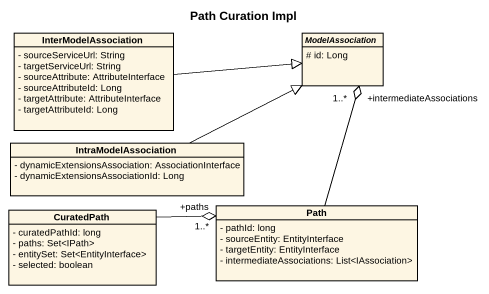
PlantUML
@startuml
title Path Curation Impl
hide circle
hide empty members
skinparam classAttributeIconSize 0
class InterModelAssociation {
  - sourceServiceUrl: String
  - targetServiceUrl: String
  - sourceAttribute: AttributeInterface
  - sourceAttributeId: Long
  - targetAttribute: AttributeInterface
  - targetAttributeId: Long
}
abstract class ModelAssociation {
  # id: Long
}
class IntraModelAssociation {
  - dynamicExtensionsAssociation: AssociationInterface
  - dynamicExtensionsAssociationId: Long
}
class CuratedPath {
  - curatedPathId: long
  - paths: Set<IPath>
  - entitySet: Set<EntityInterface>
  - selected: boolean
}
class Path {
  - pathId: long
  - sourceEntity: EntityInterface
  - targetEntity: EntityInterface
  - intermediateAssociations: List<IAssociation>
}
InterModelAssociation -right-|> ModelAssociation
IntraModelAssociation -right-|> ModelAssociation
CuratedPath -right-o "+paths\n1..*" Path
Path -up-o "+intermediateAssociations\n1..*" ModelAssociation
@enduml
